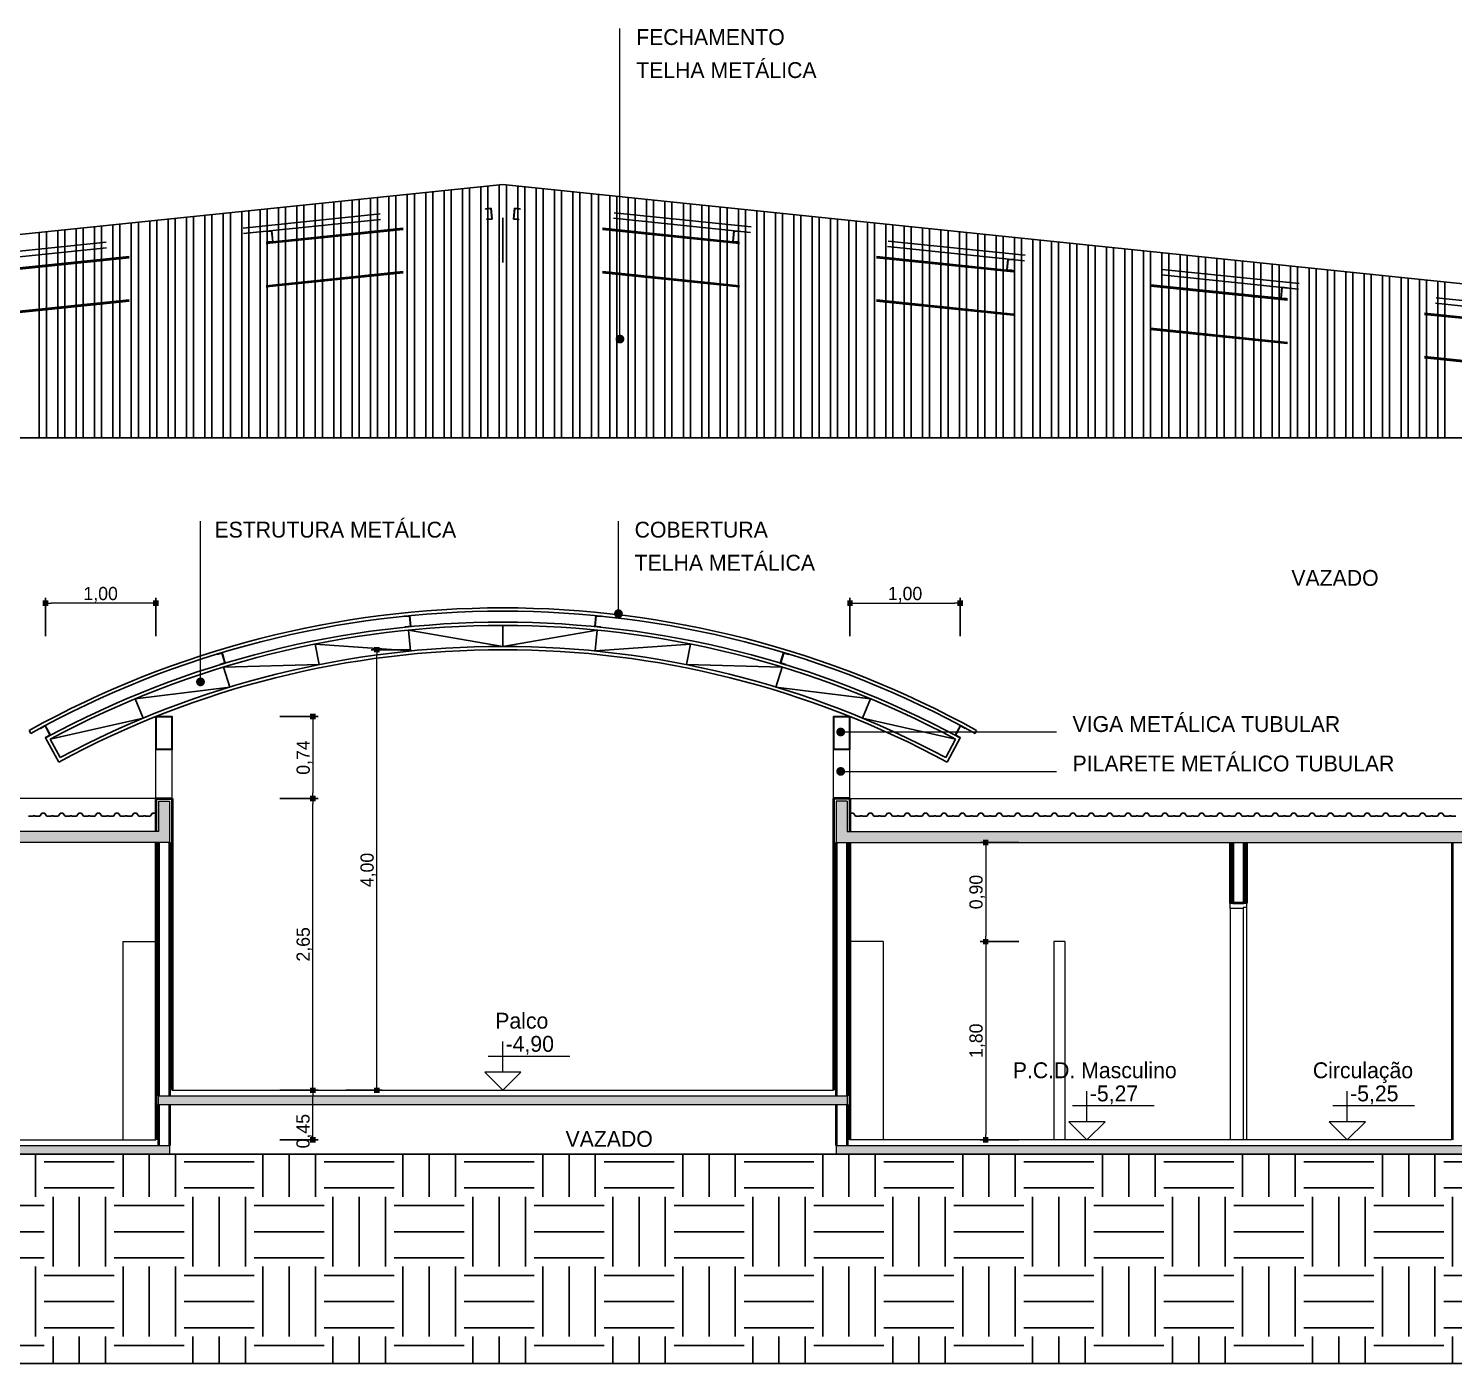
# Model space of a CAD drawing. Header units: millimetres. Extents: x 3006 to 6000, y 1661 to 3774.
# Drawn here: x 3954.64 to 3967.57, y 1800.54 to 1812.66 of the extents above; entities that cross this region are included whole.
import ezdxf

# ---------------------------------------------------------------- set-up
doc = ezdxf.new("R2010")
doc.units = ezdxf.units.MM
doc.header["$LTSCALE"] = 10
doc.linetypes.add('TT3', pattern=[0.25, 0.125, -0.125])
for name, color, linetype, lineweight in [('.15', 150, 'Continuous', 15), ('.25', 70, 'Continuous', 25), ('.40', 20, 'Continuous', 40), ('.40 Interno parede', 27, 'Continuous', 40), ('COTAS', 230, 'Continuous', 15), ('MARCAÇÕES', 230, 'Continuous', 15)]:
    doc.layers.add(name, color=color, linetype=linetype, lineweight=lineweight)
for name, color, linetype in [('.20 hachura', 185, 'Continuous'), ('ARQ-HTC', 8, 'Continuous'), ('ARQ-HTC-CON', 251, 'Continuous'), ('ARQ-STR-MET-PRJ', 8, 'TT3'), ('Escrita', 34, 'Continuous')]:
    doc.layers.add(name, color=color, linetype=linetype)
doc.layers.add('Verde', color=7, linetype='Continuous', true_color=0x136734)
doc.styles.add('Texto Wilian', font='himalaya.ttf')
doc.dimstyles.new('Cota 1-75 Exter WMJ', dxfattribs={"dimtxt": 0.12, "dimasz": 0.05, "dimexe": 0.05, "dimexo": 0.1, "dimgap": 0.002, "dimtad": 1, "dimzin": 1, "dimtxsty": 'Texto Wilian', "dimblk": 'BOXFILLED', "dimcen": 2.5, "dimclrd": 230, "dimclre": 230, "dimclrt": 104, "dimazin": 0, "dimtfac": 1, "dimtix": 1, "dimtmove": 0, "dimatfit": 3, "dimfxl": 0.3, "dimfxlon": 1, "dimlwd": 20, "dimarcsym": 1})

# ---------------------------------------------------------------- blocks, each defined once
blk = doc.blocks.new('_BoxFilled')
at = {"color": 0, "linetype": 'ByBlock', "lineweight": -2}
blk.add_line((-0.5, 0), (-1, 0), dxfattribs=at)
at = {"color": 0, "linetype": 'ByBlock'}
blk.add_solid([(-0.5, 0.5), (0.5, 0.5), (-0.5, -0.5), (0.5, -0.5)], dxfattribs=at)
blk = doc.blocks.new('*D514')
at = {"layer": 'COTAS', "color": 230, "lineweight": -2, "transparency": 16777216}
for p, q in [((3956.917, 1803.017), (3957.267, 1803.017)), ((3956.917, 1802.567), (3957.267, 1802.567))]:
    blk.add_line(p, q, dxfattribs=at)
at = {"layer": 'COTAS', "color": 230, "linetype": 'Continuous', "lineweight": 20, "transparency": 16777216}
blk.add_line((3957.217, 1802.617), (3957.217, 1802.967), dxfattribs=at)
at = {"layer": 'Defpoints', "color": 0, "transparency": 16777216}
for p in [(3955.942, 1803.017), (3957.217, 1803.017), (3955.792, 1802.567)]:
    blk.add_point(p, dxfattribs=at)
at = {"layer": 'COTAS', "color": 230, "lineweight": 20, "transparency": 16777216, "xscale": 0.05, "yscale": 0.05, "zscale": 0.05}
for p, rotation in [((3957.217, 1803.017), 90), ((3957.217, 1802.567), 270)]:
    blk.add_blockref('_BoxFilled', p, dxfattribs=dict(at, rotation=rotation))
at = {"layer": 'COTAS', "color": 104, "transparency": 16777216, "insert": (3957.139, 1802.646), "char_height": 0.12, "attachment_point": 5, "rotation": 90, "style": 'Texto Wilian'}
blk.add_mtext('0,45', dxfattribs=at)
blk = doc.blocks.new('*D515')
at = {"layer": 'COTAS', "color": 230, "lineweight": -2, "transparency": 16777216}
for p, q in [((3956.917, 1805.667), (3957.267, 1805.667)), ((3956.917, 1803.017), (3957.267, 1803.017))]:
    blk.add_line(p, q, dxfattribs=at)
at = {"layer": 'COTAS', "color": 230, "linetype": 'Continuous', "lineweight": 20, "transparency": 16777216}
blk.add_line((3957.217, 1803.067), (3957.217, 1805.617), dxfattribs=at)
at = {"layer": 'Defpoints', "color": 0, "transparency": 16777216}
for p in [(3955.942, 1805.667), (3957.217, 1805.667), (3955.942, 1803.017)]:
    blk.add_point(p, dxfattribs=at)
at = {"layer": 'COTAS', "color": 230, "lineweight": 20, "transparency": 16777216, "xscale": 0.05, "yscale": 0.05, "zscale": 0.05}
for p, rotation in [((3957.217, 1805.667), 90), ((3957.217, 1803.017), 270)]:
    blk.add_blockref('_BoxFilled', p, dxfattribs=dict(at, rotation=rotation))
at = {"layer": 'COTAS', "color": 104, "transparency": 16777216, "insert": (3957.141, 1804.342), "char_height": 0.12, "attachment_point": 5, "rotation": 90, "style": 'Texto Wilian'}
blk.add_mtext('2,65', dxfattribs=at)
blk = doc.blocks.new('*D500')
at = {"layer": 'COTAS', "color": 230, "lineweight": -2, "transparency": 16777216}
for p, q in [((3956.917, 1806.41), (3957.267, 1806.41)), ((3956.917, 1805.667), (3957.267, 1805.667))]:
    blk.add_line(p, q, dxfattribs=at)
at = {"layer": 'COTAS', "color": 230, "linetype": 'Continuous', "lineweight": 20, "transparency": 16777216}
blk.add_line((3957.217, 1806.36), (3957.217, 1805.717), dxfattribs=at)
at = {"layer": 'Defpoints', "color": 0, "transparency": 16777216}
for p in [(3955.942, 1806.41), (3955.942, 1805.667), (3957.217, 1805.667)]:
    blk.add_point(p, dxfattribs=at)
at = {"layer": 'COTAS', "color": 230, "lineweight": 20, "transparency": 16777216, "xscale": 0.05, "yscale": 0.05, "zscale": 0.05}
for p, rotation in [((3957.217, 1806.41), 90), ((3957.217, 1805.667), 270)]:
    blk.add_blockref('_BoxFilled', p, dxfattribs=dict(at, rotation=rotation))
at = {"layer": 'COTAS', "color": 104, "transparency": 16777216, "insert": (3957.141, 1806.038), "char_height": 0.12, "attachment_point": 5, "rotation": 90, "style": 'Texto Wilian'}
blk.add_mtext('0,74', dxfattribs=at)
blk = doc.blocks.new('*D494')
at = {"layer": 'COTAS', "color": 230, "lineweight": -2, "transparency": 16777216}
for p, q in [((3958.098, 1807.017), (3957.748, 1807.017)), ((3957.517, 1803.017), (3957.848, 1803.017))]:
    blk.add_line(p, q, dxfattribs=at)
at = {"layer": 'COTAS', "color": 230, "linetype": 'Continuous', "lineweight": 20, "transparency": 16777216}
blk.add_line((3957.798, 1803.067), (3957.798, 1806.967), dxfattribs=at)
at = {"layer": 'Defpoints', "color": 0, "transparency": 16777216}
for p in [(3957.798, 1807.017), (3958.942, 1807.017), (3957.417, 1803.017)]:
    blk.add_point(p, dxfattribs=at)
at = {"layer": 'COTAS', "color": 230, "lineweight": 20, "transparency": 16777216, "xscale": 0.05, "yscale": 0.05, "zscale": 0.05}
for p, rotation in [((3957.798, 1807.017), 90), ((3957.798, 1803.017), 270)]:
    blk.add_blockref('_BoxFilled', p, dxfattribs=dict(at, rotation=rotation))
at = {"layer": 'COTAS', "color": 104, "transparency": 16777216, "insert": (3957.721, 1805.017), "char_height": 0.12, "attachment_point": 5, "rotation": 90, "style": 'Texto Wilian'}
blk.add_mtext('4,00', dxfattribs=at)
blk = doc.blocks.new('*D495')
at = {"layer": 'COTAS', "color": 230, "lineweight": -2, "transparency": 16777216}
for p, q in [((3954.792, 1807.139), (3954.792, 1807.489)), ((3955.792, 1807.139), (3955.792, 1807.489))]:
    blk.add_line(p, q, dxfattribs=at)
at = {"layer": 'COTAS', "color": 230, "linetype": 'Continuous', "lineweight": 20, "transparency": 16777216}
blk.add_line((3955.742, 1807.439), (3954.842, 1807.439), dxfattribs=at)
at = {"layer": 'Defpoints', "color": 0, "transparency": 16777216}
for p in [(3954.792, 1807.439), (3955.792, 1806.818), (3954.792, 1806.364)]:
    blk.add_point(p, dxfattribs=at)
at = {"layer": 'COTAS', "color": 230, "lineweight": 20, "transparency": 16777216, "xscale": 0.05, "yscale": 0.05, "zscale": 0.05, "rotation": 180}
blk.add_blockref('_BoxFilled', (3954.792, 1807.439), dxfattribs=at)
at = {"layer": 'COTAS', "color": 230, "lineweight": 20, "transparency": 16777216, "xscale": 0.05, "yscale": 0.05, "zscale": 0.05}
blk.add_blockref('_BoxFilled', (3955.792, 1807.439), dxfattribs=at)
at = {"layer": 'COTAS', "color": 104, "transparency": 16777216, "insert": (3955.292, 1807.516), "char_height": 0.12, "attachment_point": 5, "style": 'Texto Wilian'}
blk.add_mtext('1,00', dxfattribs=at)
blk = doc.blocks.new('*D498')
at = {"layer": 'COTAS', "color": 230, "lineweight": -2, "transparency": 16777216}
for p, q in [((3963.624, 1804.367), (3963.274, 1804.367)), ((3963.624, 1802.567), (3963.274, 1802.567))]:
    blk.add_line(p, q, dxfattribs=at)
at = {"layer": 'COTAS', "color": 230, "linetype": 'Continuous', "lineweight": 20, "transparency": 16777216}
blk.add_line((3963.324, 1804.317), (3963.324, 1802.617), dxfattribs=at)
at = {"layer": 'Defpoints', "color": 0, "transparency": 16777216}
for p in [(3963.942, 1804.367), (3963.324, 1802.567), (3963.942, 1802.567)]:
    blk.add_point(p, dxfattribs=at)
at = {"layer": 'COTAS', "color": 230, "lineweight": 20, "transparency": 16777216, "xscale": 0.05, "yscale": 0.05, "zscale": 0.05}
for p, rotation in [((3963.324, 1804.367), 90), ((3963.324, 1802.567), 270)]:
    blk.add_blockref('_BoxFilled', p, dxfattribs=dict(at, rotation=rotation))
at = {"layer": 'COTAS', "color": 104, "transparency": 16777216, "insert": (3963.247, 1803.467), "char_height": 0.12, "attachment_point": 5, "rotation": 90, "style": 'Texto Wilian'}
blk.add_mtext('1,80', dxfattribs=at)
blk = doc.blocks.new('*D499')
at = {"layer": 'COTAS', "color": 230, "lineweight": -2, "transparency": 16777216}
for p, q in [((3963.624, 1805.267), (3963.274, 1805.267)), ((3963.324, 1804.367), (3963.374, 1804.367))]:
    blk.add_line(p, q, dxfattribs=at)
at = {"layer": 'COTAS', "color": 230, "linetype": 'Continuous', "lineweight": 20, "transparency": 16777216}
blk.add_line((3963.324, 1805.217), (3963.324, 1804.417), dxfattribs=at)
at = {"layer": 'Defpoints', "color": 0, "transparency": 16777216}
for p in [(3963.982, 1805.267), (3963.324, 1804.367), (3963.324, 1804.367)]:
    blk.add_point(p, dxfattribs=at)
at = {"layer": 'COTAS', "color": 230, "lineweight": 20, "transparency": 16777216, "xscale": 0.05, "yscale": 0.05, "zscale": 0.05}
for p, rotation in [((3963.324, 1805.267), 90), ((3963.324, 1804.367), 270)]:
    blk.add_blockref('_BoxFilled', p, dxfattribs=dict(at, rotation=rotation))
at = {"layer": 'COTAS', "color": 104, "transparency": 16777216, "insert": (3963.247, 1804.817), "char_height": 0.12, "attachment_point": 5, "rotation": 90, "style": 'Texto Wilian'}
blk.add_mtext('0,90', dxfattribs=at)
blk = doc.blocks.new('*D505')
at = {"layer": 'COTAS', "color": 230, "lineweight": -2, "transparency": 16777216}
for p, q in [((3962.092, 1807.139), (3962.092, 1807.489)), ((3963.092, 1807.139), (3963.092, 1807.489))]:
    blk.add_line(p, q, dxfattribs=at)
at = {"layer": 'COTAS', "color": 230, "linetype": 'Continuous', "lineweight": 20, "transparency": 16777216}
blk.add_line((3962.142, 1807.439), (3963.042, 1807.439), dxfattribs=at)
at = {"layer": 'Defpoints', "color": 0, "transparency": 16777216}
for p in [(3963.092, 1807.439), (3962.092, 1806.818), (3963.092, 1806.364)]:
    blk.add_point(p, dxfattribs=at)
at = {"layer": 'COTAS', "color": 230, "lineweight": 20, "transparency": 16777216, "xscale": 0.05, "yscale": 0.05, "zscale": 0.05, "rotation": 180}
blk.add_blockref('_BoxFilled', (3962.092, 1807.439), dxfattribs=at)
at = {"layer": 'COTAS', "color": 230, "lineweight": 20, "transparency": 16777216, "xscale": 0.05, "yscale": 0.05, "zscale": 0.05}
blk.add_blockref('_BoxFilled', (3963.092, 1807.439), dxfattribs=at)
at = {"layer": 'COTAS', "color": 104, "transparency": 16777216, "insert": (3962.592, 1807.516), "char_height": 0.12, "attachment_point": 5, "style": 'Texto Wilian'}
blk.add_mtext('1,00', dxfattribs=at)
blk = doc.blocks.new('_Dot')
at = {"color": 0, "linetype": 'ByBlock', "lineweight": -2}
blk.add_line((-0.5, 0), (-1, 0), dxfattribs=at)
at = {"color": 0, "linetype": 'ByBlock', "const_width": 0.5}
blk.add_lwpolyline([(-0.25, 0, 1), (0.25, 0, 1)], format="xyb", close=True, dxfattribs=at)

msp = doc.modelspace()

# ---------------------------------------------------------------- hatches: boundary and pattern name
at = {"layer": '.20 hachura', "true_color": 0xc2a3a3}
h = msp.add_hatch(dxfattribs=at)
h.set_pattern_fill('EARTH', color=253, scale=0.1)
h.paths.add_polyline_path([(3971.442, 1802.137), (3971.442, 1802.437), (3946.442, 1802.437), (3946.442, 1802.137), (3941.437, 1802.137), (3941.437, 1800.537), (3976.447, 1800.537), (3976.447, 1802.137)])
at = {"layer": 'ARQ-HTC-CON'}
for points in [[(3955.917, 1805.642), (3955.817, 1805.642), (3955.817, 1805.367), (3946.562, 1805.367), (3946.562, 1805.642), (3946.462, 1805.642), (3946.462, 1805.267), (3955.917, 1805.267)], [(3971.422, 1805.642), (3971.322, 1805.642), (3971.322, 1805.367), (3962.067, 1805.367), (3962.067, 1805.642), (3961.967, 1805.642), (3961.967, 1805.267), (3971.422, 1805.267)]]:
    msp.add_hatch(color=256, dxfattribs=at).paths.add_polyline_path(points)
at = {"layer": 'Verde', "lineweight": 9}
for points in [[(3962.067, 1802.967), (3955.817, 1802.967), (3955.817, 1802.887), (3962.067, 1802.887)], [(3946.362, 1802.517), (3946.362, 1802.217), (3941.437, 1802.217), (3941.437, 1802.137), (3946.442, 1802.137), (3946.442, 1802.437), (3955.917, 1802.437), (3955.917, 1802.517)], [(3971.442, 1802.437), (3971.442, 1802.137), (3976.447, 1802.137), (3976.447, 1802.217), (3971.522, 1802.217), (3971.522, 1802.517), (3961.967, 1802.517), (3961.967, 1802.437)]]:
    msp.add_hatch(color=106, dxfattribs=at).paths.add_polyline_path(points)

# ---------------------------------------------------------------- linework, layer by layer
at = {"layer": '.15', "color": 150, "lineweight": 15}
for p, q in [((3955.792, 1805.667), (3955.792, 1806.11)), ((3955.942, 1805.667), (3955.942, 1806.11)), ((3961.942, 1805.667), (3961.942, 1806.11)), ((3962.092, 1805.667), (3962.092, 1806.11)), ((3955.792, 1805.667), (3946.587, 1805.667)), ((3955.817, 1805.642), (3955.917, 1805.642)), ((3955.817, 1805.642), (3955.817, 1805.367)), ((3955.917, 1805.642), (3955.917, 1805.267)), ((3961.967, 1805.642), (3961.967, 1805.267)), ((3962.067, 1805.642), (3961.967, 1805.642)), ((3962.067, 1805.642), (3962.067, 1805.367)), ((3962.092, 1805.667), (3971.297, 1805.667)), ((3955.817, 1805.367), (3946.562, 1805.367)), ((3962.067, 1805.367), (3971.322, 1805.367)), ((3955.917, 1805.267), (3946.462, 1805.267)), ((3961.967, 1805.267), (3971.422, 1805.267)), ((3965.542, 1804.677), (3965.542, 1802.567)), ((3965.662, 1804.667), (3965.662, 1802.567)), ((3965.692, 1804.677), (3965.692, 1802.567)), ((3955.492, 1804.367), (3955.492, 1802.567)), ((3955.492, 1804.367), (3955.792, 1804.367)), ((3962.392, 1804.367), (3962.092, 1804.367)), ((3962.392, 1804.367), (3962.392, 1802.567)), ((3964.042, 1804.367), (3963.942, 1804.367)), ((3963.942, 1804.367), (3963.942, 1802.567)), ((3964.042, 1804.367), (3964.042, 1802.567)), ((3955.942, 1803.017), (3961.942, 1803.017)), ((3955.817, 1802.967), (3962.067, 1802.967)), ((3955.817, 1802.887), (3955.817, 1802.967)), ((3955.817, 1802.887), (3962.067, 1802.887)), ((3962.067, 1802.967), (3962.067, 1802.887)), ((3946.362, 1802.517), (3955.917, 1802.517)), ((3950.327, 1802.567), (3955.792, 1802.567)), ((3955.917, 1802.517), (3955.917, 1802.437)), ((3961.967, 1802.517), (3971.522, 1802.517)), ((3961.967, 1802.517), (3961.967, 1802.437)), ((3967.557, 1802.567), (3962.092, 1802.567)), ((3946.442, 1802.437), (3955.917, 1802.437)), ((3955.917, 1802.437), (3961.967, 1802.437)), ((3961.967, 1802.437), (3971.442, 1802.437))]:
    msp.add_line(p, q, dxfattribs=at)
msp.add_lwpolyline([(3965.692, 1804.717), (3965.692, 1804.677), (3965.662, 1804.677), (3965.662, 1804.667), (3965.542, 1804.667), (3965.542, 1804.717)], close=True, dxfattribs=at)
at = {"layer": '.20 hachura', "color": 185}
for p, q in [((3958.242, 1811.166), (3958.242, 1808.942)), ((3958.306, 1811.173), (3958.306, 1808.942)), ((3958.409, 1811.184), (3958.409, 1808.942)), ((3958.473, 1811.19), (3958.473, 1808.942)), ((3958.576, 1811.201), (3958.576, 1808.942)), ((3958.64, 1811.207), (3958.64, 1808.942)), ((3958.743, 1811.218), (3958.743, 1808.942)), ((3958.807, 1811.225), (3958.807, 1808.942)), ((3958.91, 1811.235), (3958.91, 1808.942)), ((3958.974, 1811.235), (3958.974, 1808.942)), ((3959.077, 1811.225), (3959.077, 1808.942)), ((3959.141, 1811.218), (3959.141, 1808.942)), ((3959.244, 1811.207), (3959.244, 1808.942)), ((3959.308, 1811.201), (3959.308, 1808.942)), ((3959.411, 1811.19), (3959.411, 1808.942)), ((3959.475, 1811.184), (3959.475, 1808.942)), ((3959.578, 1811.173), (3959.578, 1808.942)), ((3959.642, 1811.166), (3959.642, 1808.942)), ((3956.97, 1811.035), (3956.97, 1808.942)), ((3957.073, 1811.045), (3957.073, 1808.942)), ((3957.137, 1811.052), (3957.137, 1808.942)), ((3957.24, 1811.063), (3957.24, 1808.942)), ((3957.304, 1811.069), (3957.304, 1808.942)), ((3957.407, 1811.08), (3957.407, 1808.942)), ((3957.471, 1811.087), (3957.471, 1808.942)), ((3957.574, 1811.097), (3957.574, 1808.942)), ((3957.638, 1811.104), (3957.638, 1808.942)), ((3957.741, 1811.115), (3957.741, 1808.942)), ((3957.805, 1811.121), (3957.805, 1808.942)), ((3957.908, 1811.132), (3957.908, 1808.942)), ((3957.972, 1811.138), (3957.972, 1808.942)), ((3958.075, 1811.149), (3958.075, 1808.942)), ((3958.139, 1811.156), (3958.139, 1808.942)), ((3959.745, 1811.156), (3959.745, 1808.942)), ((3959.809, 1811.149), (3959.809, 1808.942)), ((3959.912, 1811.138), (3959.912, 1808.942)), ((3959.976, 1811.132), (3959.976, 1808.942)), ((3960.079, 1811.121), (3960.079, 1808.942)), ((3960.143, 1811.115), (3960.143, 1808.942)), ((3960.246, 1811.104), (3960.246, 1808.942)), ((3960.31, 1811.097), (3960.31, 1808.942)), ((3960.413, 1811.087), (3960.413, 1808.942)), ((3960.477, 1811.08), (3960.477, 1808.942)), ((3960.58, 1811.069), (3960.58, 1808.942)), ((3960.644, 1811.063), (3960.644, 1808.942)), ((3960.747, 1811.052), (3960.747, 1808.942)), ((3960.811, 1811.045), (3960.811, 1808.942)), ((3960.914, 1811.035), (3960.914, 1808.942)), ((3955.737, 1810.907), (3955.737, 1808.942)), ((3955.801, 1810.914), (3955.801, 1808.942)), ((3955.904, 1810.925), (3955.904, 1808.942)), ((3955.968, 1810.931), (3955.968, 1808.942)), ((3956.071, 1810.942), (3956.071, 1808.942)), ((3956.135, 1810.949), (3956.135, 1808.942)), ((3956.238, 1810.959), (3956.238, 1808.942)), ((3956.302, 1810.966), (3956.302, 1808.942)), ((3956.405, 1810.976), (3956.405, 1808.942)), ((3956.469, 1810.983), (3956.469, 1808.942)), ((3956.572, 1810.994), (3956.572, 1808.942)), ((3956.636, 1811), (3956.636, 1808.942)), ((3956.739, 1811.011), (3956.739, 1808.942)), ((3956.803, 1811.018), (3956.803, 1808.942)), ((3956.906, 1811.028), (3956.906, 1808.942)), ((3960.978, 1811.028), (3960.978, 1808.942)), ((3961.081, 1811.018), (3961.081, 1808.942)), ((3961.145, 1811.011), (3961.145, 1808.942)), ((3961.248, 1811), (3961.248, 1808.942)), ((3961.312, 1810.994), (3961.312, 1808.942)), ((3961.415, 1810.983), (3961.415, 1808.942)), ((3961.479, 1810.976), (3961.479, 1808.942)), ((3961.582, 1810.966), (3961.582, 1808.942)), ((3961.646, 1810.959), (3961.646, 1808.942)), ((3961.749, 1810.949), (3961.749, 1808.942)), ((3961.813, 1810.942), (3961.813, 1808.942)), ((3961.916, 1810.931), (3961.916, 1808.942)), ((3961.98, 1810.925), (3961.98, 1808.942)), ((3962.083, 1810.914), (3962.083, 1808.942)), ((3962.147, 1810.907), (3962.147, 1808.942)), ((3954.735, 1810.804), (3954.735, 1808.942)), ((3954.799, 1810.81), (3954.799, 1808.942)), ((3954.902, 1810.821), (3954.902, 1808.942)), ((3954.966, 1810.828), (3954.966, 1808.942)), ((3955.069, 1810.838), (3955.069, 1808.942)), ((3955.133, 1810.845), (3955.133, 1808.942)), ((3955.236, 1810.856), (3955.236, 1808.942)), ((3955.3, 1810.862), (3955.3, 1808.942)), ((3955.403, 1810.873), (3955.403, 1808.942)), ((3955.467, 1810.879), (3955.467, 1808.942)), ((3955.57, 1810.89), (3955.57, 1808.942)), ((3955.634, 1810.897), (3955.634, 1808.942)), ((3962.25, 1810.897), (3962.25, 1808.942)), ((3962.314, 1810.89), (3962.314, 1808.942)), ((3962.417, 1810.879), (3962.417, 1808.942)), ((3962.481, 1810.873), (3962.481, 1808.942)), ((3962.584, 1810.862), (3962.584, 1808.942)), ((3962.648, 1810.856), (3962.648, 1808.942)), ((3962.751, 1810.845), (3962.751, 1808.942)), ((3962.815, 1810.838), (3962.815, 1808.942)), ((3962.918, 1810.828), (3962.918, 1808.942)), ((3962.982, 1810.821), (3962.982, 1808.942)), ((3963.085, 1810.81), (3963.085, 1808.942)), ((3963.149, 1810.804), (3963.149, 1808.942)), ((3963.252, 1810.793), (3963.252, 1808.942)), ((3963.316, 1810.787), (3963.316, 1808.942)), ((3963.419, 1810.776), (3963.419, 1808.942)), ((3963.483, 1810.769), (3963.483, 1808.942)), ((3963.586, 1810.759), (3963.586, 1808.942)), ((3963.65, 1810.752), (3963.65, 1808.942)), ((3963.753, 1810.741), (3963.753, 1808.942)), ((3963.817, 1810.735), (3963.817, 1808.942)), ((3963.92, 1810.724), (3963.92, 1808.942)), ((3963.984, 1810.718), (3963.984, 1808.942)), ((3964.087, 1810.707), (3964.087, 1808.942)), ((3964.151, 1810.7), (3964.151, 1808.942)), ((3964.254, 1810.69), (3964.254, 1808.942)), ((3964.318, 1810.683), (3964.318, 1808.942)), ((3964.421, 1810.672), (3964.421, 1808.942)), ((3964.485, 1810.666), (3964.485, 1808.942)), ((3964.588, 1810.655), (3964.588, 1808.942)), ((3964.652, 1810.649), (3964.652, 1808.942)), ((3964.755, 1810.638), (3964.755, 1808.942)), ((3964.819, 1810.631), (3964.819, 1808.942)), ((3964.922, 1810.621), (3964.922, 1808.942)), ((3964.986, 1810.614), (3964.986, 1808.942)), ((3965.089, 1810.603), (3965.089, 1808.942)), ((3965.153, 1810.597), (3965.153, 1808.942)), ((3965.256, 1810.586), (3965.256, 1808.942)), ((3965.32, 1810.579), (3965.32, 1808.942)), ((3965.423, 1810.569), (3965.423, 1808.942)), ((3965.487, 1810.562), (3965.487, 1808.942)), ((3965.59, 1810.552), (3965.59, 1808.942)), ((3965.654, 1810.545), (3965.654, 1808.942)), ((3965.757, 1810.534), (3965.757, 1808.942)), ((3965.821, 1810.528), (3965.821, 1808.942)), ((3965.924, 1810.517), (3965.924, 1808.942)), ((3965.988, 1810.51), (3965.988, 1808.942)), ((3966.091, 1810.5), (3966.091, 1808.942)), ((3966.155, 1810.493), (3966.155, 1808.942)), ((3966.258, 1810.483), (3966.258, 1808.942)), ((3966.322, 1810.476), (3966.322, 1808.942)), ((3966.425, 1810.465), (3966.425, 1808.942)), ((3966.489, 1810.459), (3966.489, 1808.942)), ((3966.592, 1810.448), (3966.592, 1808.942)), ((3966.656, 1810.441), (3966.656, 1808.942)), ((3966.759, 1810.431), (3966.759, 1808.942)), ((3966.823, 1810.424), (3966.823, 1808.942)), ((3966.926, 1810.414), (3966.926, 1808.942)), ((3966.99, 1810.407), (3966.99, 1808.942)), ((3967.093, 1810.396), (3967.093, 1808.942)), ((3967.157, 1810.39), (3967.157, 1808.942)), ((3967.26, 1810.379), (3967.26, 1808.942)), ((3967.324, 1810.372), (3967.324, 1808.942)), ((3967.427, 1810.362), (3967.427, 1808.942)), ((3967.491, 1810.355), (3967.491, 1808.942))]:
    msp.add_line(p, q, dxfattribs=at)
at = {"layer": '.20 hachura', "color": 253, "true_color": 0xc2a3a3}
for points in [[(3971.442, 1802.437), (3946.442, 1802.437)], [(3941.437, 1802.137), (3941.437, 1800.537), (3976.447, 1800.537), (3976.447, 1802.267)]]:
    msp.add_lwpolyline(points, dxfattribs=at)
at = {"layer": '.25', "color": 70, "lineweight": 25}
for p, q in [((3946.287, 1809.931), (3958.942, 1811.239)), ((3971.597, 1809.931), (3958.942, 1811.239)), ((3971.597, 1808.942), (3946.287, 1808.942)), ((3958.105, 1807.006), (3958.086, 1807.195)), ((3958.942, 1807.047), (3958.086, 1807.195)), ((3958.942, 1807.047), (3958.942, 1807.237)), ((3958.942, 1807.047), (3959.798, 1807.195)), ((3959.779, 1807.006), (3959.798, 1807.195)), ((3957.276, 1806.882), (3957.239, 1807.068)), ((3958.105, 1807.006), (3957.239, 1807.068)), ((3959.779, 1807.006), (3960.645, 1807.068)), ((3960.608, 1806.882), (3960.645, 1807.068)), ((3957.276, 1806.882), (3956.408, 1806.86)), ((3956.463, 1806.678), (3956.408, 1806.86)), ((3960.608, 1806.882), (3961.476, 1806.86)), ((3961.42, 1806.678), (3961.476, 1806.86)), ((3956.463, 1806.678), (3955.605, 1806.571)), ((3961.42, 1806.678), (3962.279, 1806.571)), ((3955.677, 1806.395), (3955.605, 1806.571)), ((3962.206, 1806.395), (3962.279, 1806.571)), ((3955.677, 1806.395), (3954.833, 1806.205)), ((3962.206, 1806.395), (3963.051, 1806.205)), ((3954.911, 1805.997), (3954.792, 1806.217)), ((3954.923, 1806.038), (3954.833, 1806.205)), ((3962.961, 1806.038), (3963.051, 1806.205)), ((3962.973, 1805.997), (3963.092, 1806.217))]:
    msp.add_line(p, q, dxfattribs=at)
for points in [[(3958.058, 1807.222), (3958.058, 1807.225), (3958.105, 1807.23), (3958.096, 1807.323), (3958.049, 1807.319), (3958.049, 1807.322), (3958.098, 1807.326), (3958.108, 1807.227)], [(3959.825, 1807.222), (3959.826, 1807.225), (3959.779, 1807.23), (3959.788, 1807.323), (3959.835, 1807.319), (3959.835, 1807.322), (3959.785, 1807.326), (3959.776, 1807.227)], [(3956.375, 1806.881), (3956.375, 1806.884), (3956.42, 1806.897), (3956.392, 1806.987), (3956.347, 1806.974), (3956.346, 1806.977), (3956.394, 1806.991), (3956.423, 1806.895)], [(3961.508, 1806.881), (3961.509, 1806.884), (3961.464, 1806.897), (3961.492, 1806.987), (3961.537, 1806.974), (3961.537, 1806.977), (3961.49, 1806.991), (3961.46, 1806.895)], [(3955.792, 1806.11), (3955.792, 1806.41), (3955.942, 1806.41), (3955.942, 1806.11)], [(3955.795, 1806.113), (3955.795, 1806.407), (3955.939, 1806.407), (3955.939, 1806.113)], [(3962.092, 1806.11), (3962.092, 1806.41), (3961.942, 1806.41), (3961.942, 1806.11)], [(3962.089, 1806.113), (3962.089, 1806.407), (3961.945, 1806.407), (3961.945, 1806.113)], [(3954.792, 1806.217), (3954.79, 1806.219), (3954.832, 1806.242), (3954.787, 1806.325), (3954.746, 1806.302), (3954.745, 1806.305), (3954.789, 1806.329), (3954.836, 1806.241)], [(3963.092, 1806.217), (3963.093, 1806.219), (3963.052, 1806.242), (3963.096, 1806.325), (3963.138, 1806.302), (3963.139, 1806.305), (3963.095, 1806.329), (3963.048, 1806.241)]]:
    msp.add_lwpolyline(points, close=True, dxfattribs=at)
for points in [[(3954.636, 1805.507), (3954.68, 1805.507), (3954.68, 1805.509), (3954.695, 1805.509), (3954.695, 1805.507), (3954.739, 1805.507), (3954.759, 1805.533), (3954.783, 1805.533), (3954.79, 1805.524)], [(3954.783, 1805.533), (3954.803, 1805.507), (3954.847, 1805.507), (3954.847, 1805.509), (3954.862, 1805.509), (3954.862, 1805.507), (3954.906, 1805.507), (3954.926, 1805.533), (3954.95, 1805.533), (3954.97, 1805.507), (3955.014, 1805.507), (3955.014, 1805.509), (3955.029, 1805.509), (3955.029, 1805.507), (3955.073, 1805.507), (3955.093, 1805.533), (3955.117, 1805.533), (3955.137, 1805.507), (3955.181, 1805.507), (3955.181, 1805.509), (3955.196, 1805.509), (3955.196, 1805.507), (3955.24, 1805.507), (3955.26, 1805.533), (3955.284, 1805.533), (3955.304, 1805.507), (3955.348, 1805.507), (3955.348, 1805.509), (3955.363, 1805.509), (3955.363, 1805.507), (3955.407, 1805.507), (3955.427, 1805.533), (3955.451, 1805.533), (3955.471, 1805.507), (3955.515, 1805.507), (3955.515, 1805.509), (3955.53, 1805.509), (3955.53, 1805.507), (3955.574, 1805.507), (3955.594, 1805.533), (3955.618, 1805.533), (3955.638, 1805.507), (3955.682, 1805.507), (3955.682, 1805.509), (3955.697, 1805.509), (3955.697, 1805.507), (3955.741, 1805.507), (3955.761, 1805.533), (3955.785, 1805.533), (3955.792, 1805.524)], [(3963.101, 1805.533), (3963.081, 1805.507), (3963.037, 1805.507), (3963.037, 1805.509), (3963.022, 1805.509), (3963.022, 1805.507), (3962.978, 1805.507), (3962.958, 1805.533), (3962.934, 1805.533), (3962.914, 1805.507), (3962.87, 1805.507), (3962.87, 1805.509), (3962.855, 1805.509), (3962.855, 1805.507), (3962.811, 1805.507), (3962.791, 1805.533), (3962.767, 1805.533), (3962.747, 1805.507), (3962.703, 1805.507), (3962.703, 1805.509), (3962.688, 1805.509), (3962.688, 1805.507), (3962.644, 1805.507), (3962.624, 1805.533), (3962.6, 1805.533), (3962.58, 1805.507), (3962.536, 1805.507), (3962.536, 1805.509), (3962.521, 1805.509), (3962.521, 1805.507), (3962.477, 1805.507), (3962.457, 1805.533), (3962.433, 1805.533), (3962.413, 1805.507), (3962.369, 1805.507), (3962.369, 1805.509), (3962.354, 1805.509), (3962.354, 1805.507), (3962.31, 1805.507), (3962.29, 1805.533), (3962.266, 1805.533), (3962.246, 1805.507), (3962.202, 1805.507), (3962.202, 1805.509), (3962.187, 1805.509), (3962.187, 1805.507), (3962.143, 1805.507), (3962.123, 1805.533), (3962.099, 1805.533), (3962.092, 1805.524)], [(3964.103, 1805.533), (3964.083, 1805.507), (3964.039, 1805.507), (3964.039, 1805.509), (3964.024, 1805.509), (3964.024, 1805.507), (3963.98, 1805.507), (3963.96, 1805.533), (3963.936, 1805.533), (3963.916, 1805.507), (3963.872, 1805.507), (3963.872, 1805.509), (3963.857, 1805.509), (3963.857, 1805.507), (3963.813, 1805.507), (3963.793, 1805.533), (3963.769, 1805.533), (3963.749, 1805.507), (3963.705, 1805.507), (3963.705, 1805.509), (3963.69, 1805.509), (3963.69, 1805.507), (3963.646, 1805.507), (3963.626, 1805.533), (3963.602, 1805.533), (3963.582, 1805.507), (3963.538, 1805.507), (3963.538, 1805.509), (3963.523, 1805.509), (3963.523, 1805.507), (3963.479, 1805.507), (3963.459, 1805.533), (3963.435, 1805.533), (3963.415, 1805.507), (3963.371, 1805.507), (3963.371, 1805.509), (3963.356, 1805.509), (3963.356, 1805.507), (3963.312, 1805.507), (3963.292, 1805.533), (3963.268, 1805.533), (3963.248, 1805.507), (3963.204, 1805.507), (3963.204, 1805.509), (3963.189, 1805.509), (3963.189, 1805.507), (3963.145, 1805.507), (3963.125, 1805.533), (3963.101, 1805.533), (3963.094, 1805.524)], [(3965.105, 1805.533), (3965.085, 1805.507), (3965.041, 1805.507), (3965.041, 1805.509), (3965.026, 1805.509), (3965.026, 1805.507), (3964.982, 1805.507), (3964.962, 1805.533), (3964.938, 1805.533), (3964.918, 1805.507), (3964.874, 1805.507), (3964.874, 1805.509), (3964.859, 1805.509), (3964.859, 1805.507), (3964.815, 1805.507), (3964.795, 1805.533), (3964.771, 1805.533), (3964.751, 1805.507), (3964.707, 1805.507), (3964.707, 1805.509), (3964.692, 1805.509), (3964.692, 1805.507), (3964.648, 1805.507), (3964.628, 1805.533), (3964.604, 1805.533), (3964.584, 1805.507), (3964.54, 1805.507), (3964.54, 1805.509), (3964.525, 1805.509), (3964.525, 1805.507), (3964.481, 1805.507), (3964.461, 1805.533), (3964.437, 1805.533), (3964.417, 1805.507), (3964.373, 1805.507), (3964.373, 1805.509), (3964.358, 1805.509), (3964.358, 1805.507), (3964.314, 1805.507), (3964.294, 1805.533), (3964.27, 1805.533), (3964.25, 1805.507), (3964.206, 1805.507), (3964.206, 1805.509), (3964.191, 1805.509), (3964.191, 1805.507), (3964.147, 1805.507), (3964.127, 1805.533), (3964.103, 1805.533), (3964.096, 1805.524)], [(3966.107, 1805.533), (3966.087, 1805.507), (3966.043, 1805.507), (3966.043, 1805.509), (3966.028, 1805.509), (3966.028, 1805.507), (3965.984, 1805.507), (3965.964, 1805.533), (3965.94, 1805.533), (3965.92, 1805.507), (3965.876, 1805.507), (3965.876, 1805.509), (3965.861, 1805.509), (3965.861, 1805.507), (3965.817, 1805.507), (3965.797, 1805.533), (3965.773, 1805.533), (3965.753, 1805.507), (3965.709, 1805.507), (3965.709, 1805.509), (3965.694, 1805.509), (3965.694, 1805.507), (3965.65, 1805.507), (3965.63, 1805.533), (3965.606, 1805.533), (3965.586, 1805.507), (3965.542, 1805.507), (3965.542, 1805.509), (3965.527, 1805.509), (3965.527, 1805.507), (3965.483, 1805.507), (3965.463, 1805.533), (3965.439, 1805.533), (3965.419, 1805.507), (3965.375, 1805.507), (3965.375, 1805.509), (3965.36, 1805.509), (3965.36, 1805.507), (3965.316, 1805.507), (3965.296, 1805.533), (3965.272, 1805.533), (3965.252, 1805.507), (3965.208, 1805.507), (3965.208, 1805.509), (3965.193, 1805.509), (3965.193, 1805.507), (3965.149, 1805.507), (3965.129, 1805.533), (3965.105, 1805.533), (3965.098, 1805.524)], [(3967.109, 1805.533), (3967.089, 1805.507), (3967.045, 1805.507), (3967.045, 1805.509), (3967.03, 1805.509), (3967.03, 1805.507), (3966.986, 1805.507), (3966.966, 1805.533), (3966.942, 1805.533), (3966.922, 1805.507), (3966.878, 1805.507), (3966.878, 1805.509), (3966.863, 1805.509), (3966.863, 1805.507), (3966.819, 1805.507), (3966.799, 1805.533), (3966.775, 1805.533), (3966.755, 1805.507), (3966.711, 1805.507), (3966.711, 1805.509), (3966.696, 1805.509), (3966.696, 1805.507), (3966.652, 1805.507), (3966.632, 1805.533), (3966.608, 1805.533), (3966.588, 1805.507), (3966.544, 1805.507), (3966.544, 1805.509), (3966.529, 1805.509), (3966.529, 1805.507), (3966.485, 1805.507), (3966.465, 1805.533), (3966.441, 1805.533), (3966.421, 1805.507), (3966.377, 1805.507), (3966.377, 1805.509), (3966.362, 1805.509), (3966.362, 1805.507), (3966.318, 1805.507), (3966.298, 1805.533), (3966.274, 1805.533), (3966.254, 1805.507), (3966.21, 1805.507), (3966.21, 1805.509), (3966.195, 1805.509), (3966.195, 1805.507), (3966.151, 1805.507), (3966.131, 1805.533), (3966.107, 1805.533), (3966.1, 1805.524)], [(3967.59, 1805.507), (3967.546, 1805.507), (3967.546, 1805.509), (3967.531, 1805.509), (3967.531, 1805.507), (3967.487, 1805.507), (3967.467, 1805.533), (3967.443, 1805.533), (3967.423, 1805.507), (3967.379, 1805.507), (3967.379, 1805.509), (3967.364, 1805.509), (3967.364, 1805.507), (3967.32, 1805.507), (3967.3, 1805.533), (3967.276, 1805.533), (3967.256, 1805.507), (3967.212, 1805.507), (3967.212, 1805.509), (3967.197, 1805.509), (3967.197, 1805.507), (3967.153, 1805.507), (3967.133, 1805.533), (3967.109, 1805.533), (3967.102, 1805.524)]]:
    msp.add_lwpolyline(points, dxfattribs=at)
for radius, start, end in [(8.856, 60.9559, 119.0441), (8.826, 60.9537, 119.0463), (8.726, 61.6029, 118.3971), (8.696, 61.8006, 118.1994), (8.506, 61.805, 118.195), (8.476, 61.6029, 118.3971)]:
    msp.add_arc((3958.942, 1798.541), radius, start, end, dxfattribs=at)
at = {"layer": '.40', "color": 20, "lineweight": 40}
for p, q in [((3955.792, 1805.667), (3955.942, 1805.667)), ((3955.792, 1805.667), (3955.792, 1805.367)), ((3955.942, 1805.667), (3955.942, 1803.017)), ((3961.942, 1805.667), (3961.942, 1803.017)), ((3962.092, 1805.667), (3961.942, 1805.667)), ((3962.092, 1805.667), (3962.092, 1805.367)), ((3955.792, 1805.267), (3955.792, 1802.567)), ((3962.092, 1805.267), (3962.092, 1802.567)), ((3965.542, 1805.267), (3965.542, 1804.717)), ((3965.692, 1805.267), (3965.692, 1804.717)), ((3967.557, 1805.267), (3967.557, 1802.567))]:
    msp.add_line(p, q, dxfattribs=at)
at = {"layer": '.40 Interno parede', "color": 27}
for p, q in [((3955.817, 1805.267), (3955.817, 1802.967)), ((3955.917, 1805.267), (3955.917, 1802.967)), ((3961.967, 1805.267), (3961.967, 1802.967)), ((3962.067, 1805.267), (3962.067, 1802.967)), ((3965.567, 1805.267), (3965.567, 1804.717)), ((3965.667, 1805.267), (3965.667, 1804.717)), ((3965.667, 1804.717), (3965.567, 1804.717)), ((3955.817, 1802.887), (3955.817, 1802.517)), ((3955.917, 1802.887), (3955.917, 1802.517)), ((3961.967, 1802.887), (3961.967, 1802.517)), ((3962.067, 1802.887), (3962.067, 1802.517))]:
    msp.add_line(p, q, dxfattribs=at)
at = {"layer": 'ARQ-HTC'}
for p, q in [((3954.657, 1806.257), (3954.642, 1806.283)), ((3963.227, 1806.257), (3963.241, 1806.283))]:
    msp.add_line(p, q, dxfattribs=at)
at = {"layer": 'ARQ-STR-MET-PRJ'}
for p, q in [((3946.637, 1809.816), (3958.942, 1811.088)), ((3946.642, 1809.766), (3958.942, 1811.038)), ((3971.142, 1809.827), (3958.942, 1811.088)), ((3971.137, 1809.777), (3958.942, 1811.038)), ((3946.847, 1809.687), (3958.942, 1810.937)), ((3946.847, 1809.676), (3958.942, 1810.926)), ((3971.037, 1809.687), (3958.942, 1810.937)), ((3958.942, 1810.937), (3958.942, 1810.532)), ((3971.037, 1809.676), (3958.942, 1810.926)), ((3946.847, 1809.293), (3958.941, 1810.543)), ((3946.847, 1809.282), (3958.942, 1810.532)), ((3971.037, 1809.282), (3958.942, 1810.532)), ((3971.037, 1809.293), (3958.943, 1810.543))]:
    msp.add_line(p, q, dxfattribs=at)
for points in [[(3958.796, 1810.922), (3958.795, 1810.925), (3958.842, 1810.93), (3958.832, 1811.023), (3958.786, 1811.018), (3958.785, 1811.021), (3958.835, 1811.027), (3958.845, 1810.927)], [(3959.088, 1810.922), (3959.088, 1810.925), (3959.042, 1810.93), (3959.051, 1811.023), (3959.098, 1811.018), (3959.098, 1811.021), (3959.049, 1811.027), (3959.038, 1810.927)], [(3956.806, 1810.716), (3956.806, 1810.719), (3956.853, 1810.724), (3956.843, 1810.818), (3956.796, 1810.813), (3956.796, 1810.816), (3956.846, 1810.821), (3956.856, 1810.721)], [(3961.078, 1810.716), (3961.078, 1810.719), (3961.031, 1810.724), (3961.041, 1810.818), (3961.088, 1810.813), (3961.088, 1810.816), (3961.038, 1810.821), (3961.028, 1810.721)], [(3963.564, 1810.459), (3963.565, 1810.462), (3963.518, 1810.467), (3963.528, 1810.561), (3963.574, 1810.556), (3963.575, 1810.559), (3963.525, 1810.564), (3963.515, 1810.464)], [(3966.051, 1810.202), (3966.051, 1810.205), (3966.005, 1810.21), (3966.014, 1810.304), (3966.061, 1810.299), (3966.061, 1810.302), (3966.012, 1810.307), (3966.001, 1810.207)]]:
    msp.add_lwpolyline(points, close=True, dxfattribs=at)
at = {"layer": 'MARCAÇÕES'}
for p, q in [((3958.942, 1803.181), (3958.942, 1803.459)), ((3958.81, 1803.328), (3959.55, 1803.328)), ((3964.243, 1802.731), (3964.243, 1803.009)), ((3966.605, 1802.731), (3966.605, 1803.009)), ((3964.112, 1802.878), (3964.852, 1802.878)), ((3966.474, 1802.878), (3967.214, 1802.878))]:
    msp.add_line(p, q, dxfattribs=at)
for points in [[(3960.005, 1809.917), (3960.005, 1812.657)], [(3956.198, 1806.805), (3956.198, 1808.185)], [(3959.991, 1807.424), (3959.991, 1808.185)], [(3962.088, 1806.27), (3963.966, 1806.27)], [(3962.088, 1805.912), (3963.966, 1805.912)]]:
    msp.add_lwpolyline(points, dxfattribs=at)
for points in [[(3958.942, 1803.017), (3959.106, 1803.181), (3958.778, 1803.181)], [(3964.243, 1802.567), (3964.408, 1802.731), (3964.079, 1802.731)], [(3966.605, 1802.567), (3966.77, 1802.731), (3966.441, 1802.731)]]:
    msp.add_lwpolyline(points, close=True, dxfattribs=at)

# ---------------------------------------------------------------- block references
at = {"layer": 'MARCAÇÕES', "xscale": 0.08, "yscale": 0.08, "zscale": 0.08}
for p, rotation in [((3960.005, 1809.837), 270), ((3959.991, 1807.344), 270), ((3956.198, 1806.725), 270), ((3962.008, 1806.27), 180), ((3962.008, 1805.912), 180)]:
    msp.add_blockref('_Dot', p, dxfattribs=dict(at, rotation=rotation))

# ---------------------------------------------------------------- texts
at = {"layer": 'Escrita', "style": 'Texto Wilian'}
for s, p in [('FECHAMENTO', (3960.152, 1812.507)), ('TELHA METÁLICA', (3960.152, 1812.207)), ('ESTRUTURA METÁLICA', (3956.325, 1808.035)), ('COBERTURA', (3960.138, 1808.035)), ('TELHA METÁLICA', (3960.138, 1807.735)), ('VAZADO', (3966.098, 1807.597)), ('VIGA METÁLICA TUBULAR', (3964.112, 1806.27)), ('PILARETE METÁLICO TUBULAR', (3964.112, 1805.912)), ('Palco ', (3958.873, 1803.577)), ('-4,90', (3958.967, 1803.367)), ('P.C.D. Masculino ', (3963.57, 1803.127)), ('Circulação ', (3966.293, 1803.127)), ('-5,27', (3964.269, 1802.917)), ('-5,25', (3966.631, 1802.917)), ('VAZADO', (3959.511, 1802.504))]:
    msp.add_text(s, height=0.144, dxfattribs=at).set_placement(p)

# ---------------------------------------------------------------- dimensions: what is measured, and where the dimension line sits
at = {"layer": 'COTAS'}
for base, p1, p2, angle, picture, middle in [((3954.792, 1807.439), (3955.792, 1806.818), (3954.792, 1806.364), 180, '*D495', (3955.292, 1807.516)), ((3957.798, 1807.017), (3957.417, 1803.017), (3958.942, 1807.017), 90, '*D494', (3957.721, 1805.017)), ((3957.217, 1805.667), (3955.942, 1806.41), (3955.942, 1805.667), 90, '*D500', (3957.141, 1806.038)), ((3957.217, 1805.667), (3955.942, 1803.017), (3955.942, 1805.667), 90, '*D515', (3957.141, 1804.342)), ((3963.324, 1804.367), (3963.982, 1805.267), (3963.324, 1804.367), 90, '*D499', (3963.247, 1804.817)), ((3963.324, 1802.567), (3963.942, 1804.367), (3963.942, 1802.567), 90, '*D498', (3963.247, 1803.467))]:
    dim = msp.add_linear_dim(base=base, p1=p1, p2=p2, angle=angle, dimstyle='Cota 1-75 Exter WMJ', override={"dimtmove": 1}, dxfattribs=at)
    dim.commit()
    dim.dimension.update_dxf_attribs({"geometry": picture, "text_midpoint": middle})
dim = msp.add_linear_dim(base=(3963.092, 1807.439), p1=(3962.092, 1806.818), p2=(3963.092, 1806.364), dimstyle='Cota 1-75 Exter WMJ', override={"dimtmove": 1}, dxfattribs=at)
dim.commit()
dim.dimension.update_dxf_attribs({"geometry": '*D505', "text_midpoint": (3962.592, 1807.516)})
dim = msp.add_linear_dim(base=(3957.217, 1803.017), p1=(3955.792, 1802.567), p2=(3955.942, 1803.017), angle=90, dimstyle='Cota 1-75 Exter WMJ', override={"dimtmove": 1}, dxfattribs=at)
dim.commit()
dim.dimension.update_dxf_attribs({"geometry": '*D514', "text_midpoint": (3957.215, 1802.646), "dimtype": 160})

doc.saveas('drawing.dxf')
